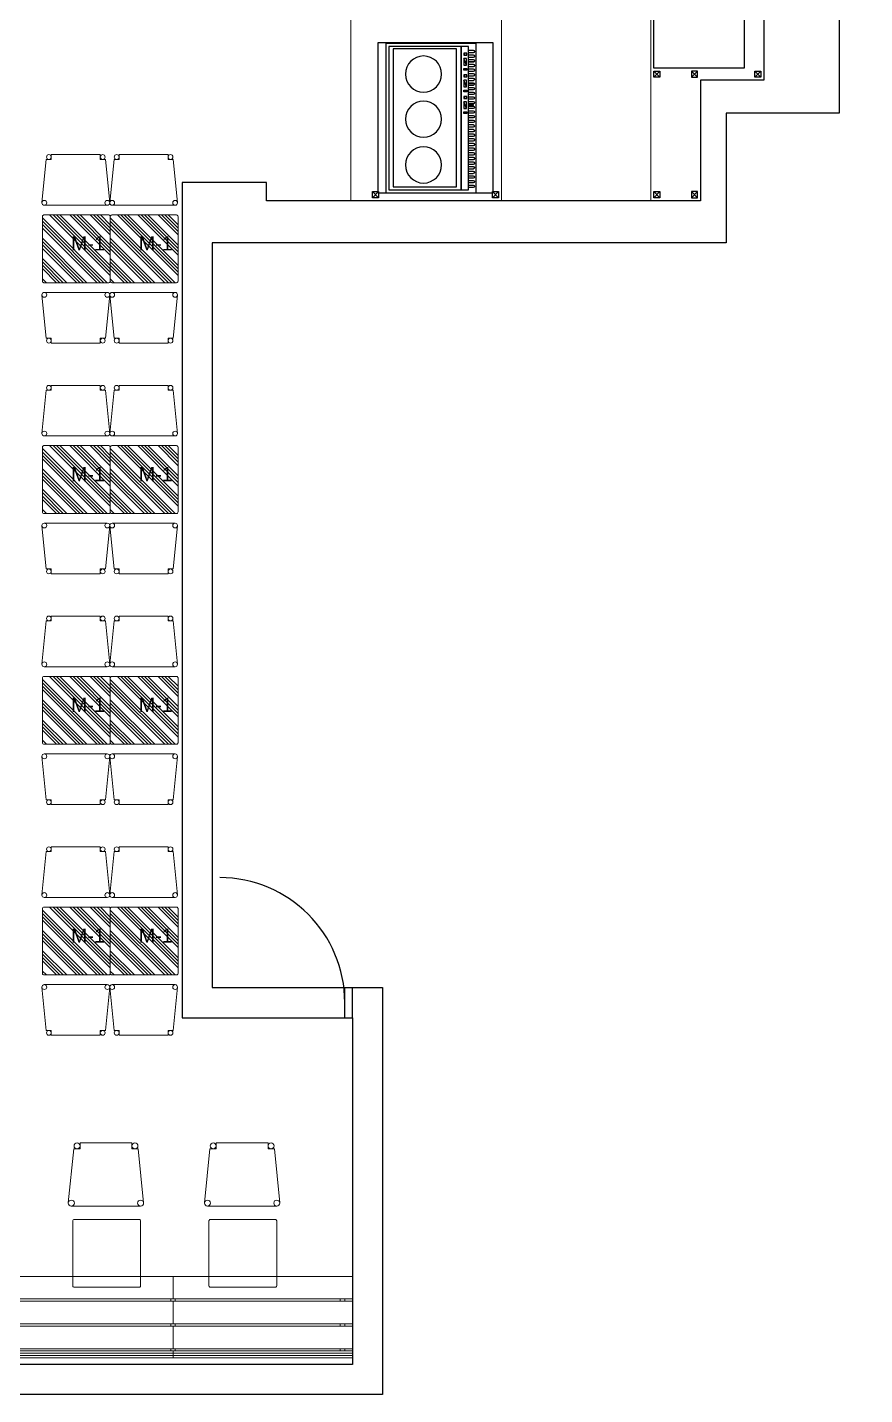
# Model space of a CAD drawing. Header units: centimetres. Extents: x 129282 to 136766, y 26190 to 28185.
# Drawn here: x 131327 to 131883, y 26190 to 27097 of the extents above; entities that cross this region are included whole.
import ezdxf

# ---------------------------------------------------------------- set-up
doc = ezdxf.new("R2010")
doc.units = ezdxf.units.CM
doc.header["$LTSCALE"] = 10
doc.header["$MEASUREMENT"] = 0
doc.layers.add('ARK_AHŞAP', color=45, linetype='Continuous', lineweight=15)
doc.layers.add('ARK_METAL', color=252, linetype='Continuous', lineweight=15)
for name, color, linetype in [('CG TASARIM LOGO', 7, 'Continuous'), ('Kıtc-002 Çizgi', 7, 'Continuous'), ('Kıtc-040 Detay', 7, 'Continuous'), ('LP-DIMENSION_INT_100', 51, 'Continuous'), ('S2000-002 Çizgi', 7, 'Continuous'), ('SD-YAZI', 233, 'Continuous')]:
    doc.layers.add(name, color=color, linetype=linetype)
doc.styles.get("Standard").update_dxf_attribs({"font": 'arial.ttf'})

# ---------------------------------------------------------------- blocks, each defined once
blk = doc.blocks.new('A$C56E6033F')
at = {"layer": 'Kıtc-002 Çizgi'}
for p, q in [((53.74, 42.95), (51.82, 38.62)), ((53.74, 28.58), (51.82, 24.25)), ((53.74, 14.21), (51.82, 9.88))]:
    blk.add_line(p, q, dxfattribs=at)
for points in [[(60, 99), (60, 0), (0, 0), (0, 99)], [(50, 97), (50, 2), (2, 2), (2, 97)], [(5, 95), (47, 95), (47, 3.5), (5, 3.5)], [(55, 97), (55, 2), (50, 2), (50, 97)], [(53.86, 45.24), (53.86, 46.42), (51.76, 46.42), (51.76, 45.24)], [(53.86, 36.33), (53.86, 35.16), (51.76, 35.16), (51.76, 36.33)], [(53.74, 42.95), (53.74, 38.62), (51.82, 38.62), (51.82, 42.95)], [(53.86, 30.87), (53.86, 32.05), (51.76, 32.05), (51.76, 30.87)], [(53.74, 28.58), (53.74, 24.25), (51.82, 24.25), (51.82, 28.58)], [(53.86, 21.96), (53.86, 20.79), (51.76, 20.79), (51.76, 21.96)], [(53.86, 16.5), (53.86, 17.68), (51.76, 17.68), (51.76, 16.5)], [(53.74, 14.21), (53.74, 9.88), (51.82, 9.88), (51.82, 14.21)], [(53.86, 7.59), (53.86, 6.42), (51.76, 6.42), (51.76, 7.59)]]:
    blk.add_lwpolyline(points, close=True, dxfattribs=at)
for points in [[(58.15, 95.51), (55, 95.51)], [(55, 93.84), (58.15, 93.84)], [(58.15, 92.43), (55, 92.43)], [(55, 90.75), (58.15, 90.75)], [(58.15, 89.34), (55, 89.34)], [(55, 87.67), (58.15, 87.67)], [(55, 87.67), (58.15, 87.67)], [(58.15, 86.26), (55, 86.26)], [(55, 84.59), (58.15, 84.59)], [(58.15, 83.18), (55, 83.18)], [(55, 81.5), (58.15, 81.5)], [(58.15, 80.09), (55, 80.09)], [(55, 78.42), (58.15, 78.42)], [(55, 78.42), (58.15, 78.42)], [(58.15, 77.01), (55, 77.01)], [(55, 75.33), (58.15, 75.33)], [(58.15, 73.93), (55, 73.93)], [(55, 72.25), (58.15, 72.25)], [(58.15, 70.84), (55, 70.84)], [(55, 69.17), (58.15, 69.17)], [(55, 69.17), (58.15, 69.17)], [(58.15, 67.76), (55, 67.76)], [(55, 66.08), (58.15, 66.08)], [(58.15, 64.67), (55, 64.67)], [(55, 63), (58.15, 63)], [(58.15, 61.59), (55, 61.59)], [(55, 59.92), (58.15, 59.92)], [(55, 59.92), (58.15, 59.92)], [(58.15, 58.51), (55, 58.51)], [(55, 56.83), (58.15, 56.83)], [(58.15, 55.42), (55, 55.42)], [(55, 53.75), (58.15, 53.75)], [(58.15, 52.34), (55, 52.34)], [(55, 50.67), (58.15, 50.67)], [(55, 50.67), (58.15, 50.67)], [(58.15, 49.26), (55, 49.26)], [(55, 47.58), (58.15, 47.58)], [(58.15, 46.17), (55, 46.17)], [(55, 44.5), (58.15, 44.5)], [(58.15, 43.09), (55, 43.09)], [(55, 41.41), (58.15, 41.41)], [(55, 40.83), (58.15, 40.83)], [(55, 40.37), (58.15, 40.37)], [(58.15, 40), (55, 40)], [(55, 38.33), (58.15, 38.33)], [(58.15, 36.92), (55, 36.92)], [(55, 35.25), (58.15, 35.25)], [(58.15, 33.84), (55, 33.84)], [(55, 32.16), (58.15, 32.16)], [(58.15, 30.75), (55, 30.75)], [(55, 29.08), (58.15, 29.08)], [(58.15, 27.67), (55, 27.67)], [(55, 26.47), (58.15, 26.47)], [(55, 26), (58.15, 26)], [(58.15, 24.59), (55, 24.59)], [(55, 22.91), (58.15, 22.91)], [(58.15, 21.5), (55, 21.5)], [(55, 19.83), (58.15, 19.83)], [(58.15, 18.42), (55, 18.42)], [(55, 16.74), (58.15, 16.74)], [(58.15, 15.34), (55, 15.34)], [(55, 13.66), (58.15, 13.66)], [(58.15, 12.25), (55, 12.25)], [(55, 12.1), (58.15, 12.1)], [(55, 10.58), (58.15, 10.58)], [(58.15, 9.17), (55, 9.17)], [(55, 7.49), (58.15, 7.49)], [(58.15, 6.08), (55, 6.08)], [(55, 4.41), (58.15, 4.41)]]:
    blk.add_lwpolyline(points, dxfattribs=at)
for points, const_width in [([(52.5, 45.24), (52.5, 46.42)], 0.5), ([(52.5, 36.33), (52.5, 35.16)], 0.5), ([(55, 40.76), (58.5, 40.76)], 1), ([(52.5, 30.87), (52.5, 32.05)], 0.5), ([(52.5, 21.96), (52.5, 20.79)], 0.5), ([(55, 26.39), (58.5, 26.39)], 1), ([(52.5, 16.5), (52.5, 17.68)], 0.5), ([(55, 12.02), (58.5, 12.02)], 1), ([(52.5, 7.59), (52.5, 6.42)], 0.5)]:
    blk.add_lwpolyline(points, dxfattribs=dict(at, const_width=const_width))
for centre in [(58.15, 94.67), (58.15, 91.59), (58.15, 88.51), (58.15, 88.51), (58.15, 85.42), (58.15, 82.34), (58.15, 79.26), (58.15, 79.26), (58.15, 76.17), (58.15, 73.09), (58.15, 70), (58.15, 70), (58.15, 66.92), (58.15, 63.84), (58.15, 60.75), (58.15, 60.75), (58.15, 57.67), (58.15, 54.59), (58.15, 51.5), (58.15, 51.5), (58.15, 48.42), (58.15, 45.34), (58.15, 42.25), (58.15, 39.17), (58.15, 36.08), (58.15, 33), (58.15, 29.92), (58.15, 26.83), (58.15, 23.75), (58.15, 20.67), (58.15, 17.58), (58.15, 14.5), (58.15, 11.41), (58.15, 8.33), (58.15, 5.25)]:
    blk.add_arc(centre, 0.837, 270, 90, dxfattribs=at)
at = {"layer": 'S2000-002 Çizgi'}
for centre in [(25.13, 80.49), (25.13, 50.09), (25.13, 20.19)]:
    blk.add_circle(centre, 12, dxfattribs=at)
blk = doc.blocks.new('A$C14D17327')
at = {"layer": 'Kıtc-002 Çizgi', "color": 1, "elevation": 0}
blk.add_lwpolyline([(0, 4), (4, 4), (4, 0), (0, 0)], close=True, dxfattribs=at)
for points in [[(0, 4), (4, 0)], [(0, 0), (4, 4)]]:
    blk.add_lwpolyline(points, dxfattribs=at)

msp = doc.modelspace()

# ---------------------------------------------------------------- hatches: boundary and pattern name
at = {"layer": 'ARK_METAL'}
h = msp.add_hatch(dxfattribs=at)
h.set_pattern_fill('ANSI34', color=256, scale=0.5, angle=450)
h.set_pattern_definition([(135, (98925.812, -190985.41), (-6.7351921, -6.7351921), []), (135, (98925.812, -190983.165), (-6.7351921, -6.7351921), []), (135, (98925.812, -190980.92), (-6.7351921, -6.7351921), []), (135, (98925.812, -190978.675), (-6.7351921, -6.7351921), [])])
h.paths.add_polyline_path([(131381.91, 26971.78, 0.414214), (131380.91, 26972.78), (131337.91, 26972.78, 0.414214), (131336.91, 26971.78), (131336.91, 26928.78, 0.414214), (131337.91, 26927.78), (131380.91, 26927.78, 0.414214), (131381.91, 26928.78)])
h = msp.add_hatch(dxfattribs=at)
h.set_pattern_fill('ANSI34', color=256, scale=0.5, angle=450)
h.set_pattern_definition([(135, (98970.812, -190985.41), (-6.7351921, -6.7351921), []), (135, (98970.812, -190983.165), (-6.7351921, -6.7351921), []), (135, (98970.812, -190980.92), (-6.7351921, -6.7351921), []), (135, (98970.812, -190978.675), (-6.7351921, -6.7351921), [])])
h.paths.add_polyline_path([(131426.91, 26971.78, 0.414214), (131425.91, 26972.78), (131382.91, 26972.78, 0.414214), (131381.91, 26971.78), (131381.91, 26928.78, 0.414214), (131382.91, 26927.78), (131425.91, 26927.78, 0.414214), (131426.91, 26928.78)])
h = msp.add_hatch(dxfattribs=at)
h.set_pattern_fill('ANSI34', color=256, scale=0.5, angle=450)
h.set_pattern_definition([(135, (98925.812, -191138.475), (-6.7351921, -6.7351921), []), (135, (98925.812, -191136.23), (-6.7351921, -6.7351921), []), (135, (98925.812, -191133.985), (-6.7351921, -6.7351921), []), (135, (98925.812, -191131.74), (-6.7351921, -6.7351921), [])])
h.paths.add_polyline_path([(131381.91, 26818.71, 0.414214), (131380.91, 26819.71), (131337.91, 26819.71, 0.414214), (131336.91, 26818.71), (131336.91, 26775.71, 0.414214), (131337.91, 26774.71), (131380.91, 26774.71, 0.414214), (131381.91, 26775.71)])
h = msp.add_hatch(dxfattribs=at)
h.set_pattern_fill('ANSI34', color=256, scale=0.5, angle=450)
h.set_pattern_definition([(135, (98970.812, -191138.475), (-6.7351921, -6.7351921), []), (135, (98970.812, -191136.23), (-6.7351921, -6.7351921), []), (135, (98970.812, -191133.985), (-6.7351921, -6.7351921), []), (135, (98970.812, -191131.74), (-6.7351921, -6.7351921), [])])
h.paths.add_polyline_path([(131426.91, 26818.71, 0.414214), (131425.91, 26819.71), (131382.91, 26819.71, 0.414214), (131381.91, 26818.71), (131381.91, 26775.71, 0.414214), (131382.91, 26774.71), (131425.91, 26774.71, 0.414214), (131426.91, 26775.71)])
h = msp.add_hatch(dxfattribs=at)
h.set_pattern_fill('ANSI34', color=256, scale=0.5, angle=450)
h.set_pattern_definition([(135, (98925.812, -191291.541), (-6.7351921, -6.7351921), []), (135, (98925.812, -191289.296), (-6.7351921, -6.7351921), []), (135, (98925.812, -191287.051), (-6.7351921, -6.7351921), []), (135, (98925.812, -191284.805), (-6.7351921, -6.7351921), [])])
h.paths.add_polyline_path([(131381.91, 26665.65, 0.414214), (131380.91, 26666.65), (131337.91, 26666.65, 0.414214), (131336.91, 26665.65), (131336.91, 26622.65, 0.414214), (131337.91, 26621.65), (131380.91, 26621.65, 0.414214), (131381.91, 26622.65)])
h = msp.add_hatch(dxfattribs=at)
h.set_pattern_fill('ANSI34', color=256, scale=0.5, angle=450)
h.set_pattern_definition([(135, (98970.812, -191291.541), (-6.7351921, -6.7351921), []), (135, (98970.812, -191289.296), (-6.7351921, -6.7351921), []), (135, (98970.812, -191287.051), (-6.7351921, -6.7351921), []), (135, (98970.812, -191284.805), (-6.7351921, -6.7351921), [])])
h.paths.add_polyline_path([(131426.91, 26665.65, 0.414214), (131425.91, 26666.65), (131382.91, 26666.65, 0.414214), (131381.91, 26665.65), (131381.91, 26622.65, 0.414214), (131382.91, 26621.65), (131425.91, 26621.65, 0.414214), (131426.91, 26622.65)])
h = msp.add_hatch(dxfattribs=at)
h.set_pattern_fill('ANSI34', color=256, scale=0.5, angle=450)
h.set_pattern_definition([(135, (98925.812, -191444.606), (-6.7351921, -6.7351921), []), (135, (98925.812, -191442.361), (-6.7351921, -6.7351921), []), (135, (98925.812, -191440.116), (-6.7351921, -6.7351921), []), (135, (98925.812, -191437.871), (-6.7351921, -6.7351921), [])])
h.paths.add_polyline_path([(131381.91, 26512.58, 0.414214), (131380.91, 26513.58), (131337.91, 26513.58, 0.414214), (131336.91, 26512.58), (131336.91, 26469.58, 0.414214), (131337.91, 26468.58), (131380.91, 26468.58, 0.414214), (131381.91, 26469.58)])
h = msp.add_hatch(dxfattribs=at)
h.set_pattern_fill('ANSI34', color=256, scale=0.5, angle=450)
h.set_pattern_definition([(135, (98970.812, -191444.606), (-6.7351921, -6.7351921), []), (135, (98970.812, -191442.361), (-6.7351921, -6.7351921), []), (135, (98970.812, -191440.116), (-6.7351921, -6.7351921), []), (135, (98970.812, -191437.871), (-6.7351921, -6.7351921), [])])
h.paths.add_polyline_path([(131426.91, 26512.58, 0.414214), (131425.91, 26513.58), (131382.91, 26513.58, 0.414214), (131381.91, 26512.58), (131381.91, 26469.58, 0.414214), (131382.91, 26468.58), (131425.91, 26468.58, 0.414214), (131426.91, 26469.58)])

# ---------------------------------------------------------------- linework, layer by layer
msp.add_lwpolyline([(131559.66, 27087.11), (131635.77, 27087.11), (131635.77, 26987.11), (131559.66, 26987.11)], close=True)
at = {"layer": 'ARK_AHŞAP'}
for p, q in [((131542.55, 26268.67), (131303.55, 26268.67)), ((131423.55, 26253.67), (131423.55, 26268.67)), ((131423.55, 26268.67), (131423.55, 26253.67)), ((131542.55, 26253.67), (131542.55, 26268.67)), ((131303.55, 26253.67), (131542.55, 26253.67)), ((131542.55, 26252.17), (131303.55, 26252.17)), ((131423.55, 26237.17), (131423.55, 26252.17)), ((131423.55, 26252.17), (131423.55, 26237.17)), ((131542.55, 26237.17), (131542.55, 26252.17)), ((131303.55, 26237.17), (131542.55, 26237.17)), ((131542.55, 26235.67), (131303.55, 26235.67)), ((131423.55, 26220.67), (131423.55, 26235.67)), ((131423.55, 26235.67), (131423.55, 26220.67)), ((131542.55, 26220.67), (131542.55, 26235.67)), ((131198.55, 26217.63), (131542.55, 26217.63)), ((131198.55, 26216.11), (131542.55, 26216.11)), ((131198.55, 26214.58), (131542.55, 26214.58)), ((131303.55, 26220.67), (131542.55, 26220.67)), ((131423.55, 26219.16), (131423.55, 26214.58))]:
    msp.add_line(p, q, dxfattribs=at)
msp.add_lwpolyline([(131740.55, 27411.2), (131815.55, 27411.2), (131815.55, 27062.2), (131773.55, 27062.2), (131773.55, 26982.2), (131740.55, 26982.2)], close=True, dxfattribs=at)
for points in [[(131541.55, 27126.25), (131541.55, 26982.2), (131641.55, 26982.2), (131641.55, 27126.25)], [(131198.55, 26210.2), (131542.55, 26210.2), (131542.55, 26219.16), (131198.55, 26219.16)]]:
    msp.add_lwpolyline(points, dxfattribs=at)
at = {"layer": 'ARK_AHŞAP', "elevation": 0}
for points in [[(131357.06, 26262.4), (131357.06, 26305.4, -0.414214), (131358.06, 26306.4), (131401.06, 26306.4, -0.414214), (131402.06, 26305.4), (131402.06, 26262.4, -0.414214), (131401.06, 26261.4), (131358.06, 26261.4, -0.414214)], [(131447.4, 26262.4), (131447.4, 26305.4, -0.414214), (131448.4, 26306.4), (131491.4, 26306.4, -0.414214), (131492.4, 26305.4), (131492.4, 26262.4, -0.414214), (131491.4, 26261.4), (131448.4, 26261.4, -0.414214)]]:
    msp.add_lwpolyline(points, format="xyb", close=True, dxfattribs=at)
at = {"layer": 'ARK_AHŞAP'}
for centre, radius in [((131341.17, 27011.19), 1.6), ((131376.89, 27011.19), 1.6), ((131386.17, 27011.19), 1.6), ((131421.89, 27011.19), 1.6), ((131338.13, 26980.79), 1.6), ((131379.93, 26980.79), 1.6), ((131383.13, 26980.79), 1.6), ((131424.93, 26980.79), 1.6), ((131338.13, 26919.76), 1.6), ((131379.93, 26919.76), 1.6), ((131383.13, 26919.76), 1.6), ((131424.93, 26919.76), 1.6), ((131341.17, 26889.36), 1.6), ((131376.89, 26889.36), 1.6), ((131386.17, 26889.36), 1.6), ((131421.89, 26889.36), 1.6), ((131341.17, 26858.13), 1.6), ((131376.89, 26858.13), 1.6), ((131386.17, 26858.13), 1.6), ((131421.89, 26858.13), 1.6), ((131338.13, 26827.73), 1.6), ((131379.93, 26827.73), 1.6), ((131383.13, 26827.73), 1.6), ((131424.93, 26827.73), 1.6), ((131338.13, 26766.7), 1.6), ((131379.93, 26766.7), 1.6), ((131383.13, 26766.7), 1.6), ((131424.93, 26766.7), 1.6), ((131341.17, 26736.3), 1.6), ((131376.89, 26736.3), 1.6), ((131386.17, 26736.3), 1.6), ((131421.89, 26736.3), 1.6), ((131341.17, 26705.06), 1.6), ((131376.89, 26705.06), 1.6), ((131386.17, 26705.06), 1.6), ((131421.89, 26705.06), 1.6), ((131338.13, 26674.66), 1.6), ((131379.93, 26674.66), 1.6), ((131383.13, 26674.66), 1.6), ((131424.93, 26674.66), 1.6), ((131338.13, 26613.63), 1.6), ((131379.93, 26613.63), 1.6), ((131383.13, 26613.63), 1.6), ((131424.93, 26613.63), 1.6), ((131341.17, 26583.23), 1.6), ((131376.89, 26583.23), 1.6), ((131386.17, 26583.23), 1.6), ((131421.89, 26583.23), 1.6), ((131341.17, 26552), 1.6), ((131376.89, 26552), 1.6), ((131386.17, 26552), 1.6), ((131421.89, 26552), 1.6), ((131338.13, 26521.6), 1.6), ((131379.93, 26521.6), 1.6), ((131383.13, 26521.6), 1.6), ((131424.93, 26521.6), 1.6), ((131338.13, 26460.57), 1.6), ((131379.93, 26460.57), 1.6), ((131383.13, 26460.57), 1.6), ((131424.93, 26460.57), 1.6), ((131341.17, 26430.17), 1.6), ((131376.89, 26430.17), 1.6), ((131386.17, 26430.17), 1.6), ((131421.89, 26430.17), 1.6), ((131359.86, 26355.25), 2), ((131398.26, 26355.25), 2), ((131450.21, 26355.25), 2), ((131488.61, 26355.25), 2), ((131356.06, 26317.25), 2), ((131402.06, 26317.25), 2), ((131446.41, 26317.25), 2), ((131492.41, 26317.25), 2)]:
    msp.add_circle(centre, radius, dxfattribs=at)
at = {"layer": 'ARK_METAL'}
for p, q in [((131356.53, 27012.79), (131342.77, 27012.79)), ((131375.29, 27012.79), (131342.77, 27012.79)), ((131342.77, 27012.79), (131342.77, 27009.59)), ((131375.29, 27012.79), (131375.29, 27009.59)), ((131401.53, 27012.79), (131387.77, 27012.79)), ((131420.29, 27012.79), (131387.77, 27012.79)), ((131387.77, 27012.79), (131387.77, 27009.59)), ((131420.29, 27012.79), (131420.29, 27009.59)), ((131339.41, 27009.59), (131336.54, 26980.95)), ((131342.77, 27009.59), (131339.41, 27009.59)), ((131375.29, 27009.59), (131378.65, 27009.59)), ((131378.65, 27009.59), (131381.52, 26980.95)), ((131384.41, 27009.59), (131381.54, 26980.95)), ((131387.77, 27009.59), (131384.41, 27009.59)), ((131420.29, 27009.59), (131423.65, 27009.59)), ((131423.65, 27009.59), (131426.52, 26980.95)), ((131338.13, 26979.19), (131379.93, 26979.19)), ((131383.13, 26979.19), (131424.93, 26979.19)), ((131338.13, 26921.36), (131379.93, 26921.36)), ((131383.13, 26921.36), (131424.93, 26921.36)), ((131339.41, 26890.96), (131336.54, 26919.6)), ((131378.65, 26890.96), (131381.52, 26919.6)), ((131384.41, 26890.96), (131381.54, 26919.6)), ((131423.65, 26890.96), (131426.52, 26919.6)), ((131342.77, 26890.96), (131339.41, 26890.96)), ((131342.77, 26887.76), (131342.77, 26890.96)), ((131356.53, 26887.76), (131342.77, 26887.76)), ((131375.29, 26887.76), (131342.77, 26887.76)), ((131375.29, 26890.96), (131378.65, 26890.96)), ((131375.29, 26887.76), (131375.29, 26890.96)), ((131387.77, 26890.96), (131384.41, 26890.96)), ((131387.77, 26887.76), (131387.77, 26890.96)), ((131401.53, 26887.76), (131387.77, 26887.76)), ((131420.29, 26887.76), (131387.77, 26887.76)), ((131420.29, 26890.96), (131423.65, 26890.96)), ((131420.29, 26887.76), (131420.29, 26890.96)), ((131339.41, 26856.53), (131336.54, 26827.89)), ((131342.77, 26856.53), (131339.41, 26856.53)), ((131356.53, 26859.73), (131342.77, 26859.73)), ((131375.29, 26859.73), (131342.77, 26859.73)), ((131342.77, 26859.73), (131342.77, 26856.53)), ((131375.29, 26859.73), (131375.29, 26856.53)), ((131375.29, 26856.53), (131378.65, 26856.53)), ((131378.65, 26856.53), (131381.52, 26827.89)), ((131384.41, 26856.53), (131381.54, 26827.89)), ((131387.77, 26856.53), (131384.41, 26856.53)), ((131401.53, 26859.73), (131387.77, 26859.73)), ((131420.29, 26859.73), (131387.77, 26859.73)), ((131387.77, 26859.73), (131387.77, 26856.53)), ((131420.29, 26859.73), (131420.29, 26856.53)), ((131420.29, 26856.53), (131423.65, 26856.53)), ((131423.65, 26856.53), (131426.52, 26827.89)), ((131338.13, 26826.13), (131379.93, 26826.13)), ((131383.13, 26826.13), (131424.93, 26826.13)), ((131339.41, 26737.9), (131336.54, 26766.54)), ((131338.13, 26768.3), (131379.93, 26768.3)), ((131378.65, 26737.9), (131381.52, 26766.54)), ((131384.41, 26737.9), (131381.54, 26766.54)), ((131383.13, 26768.3), (131424.93, 26768.3)), ((131423.65, 26737.9), (131426.52, 26766.54)), ((131342.77, 26737.9), (131339.41, 26737.9)), ((131342.77, 26734.7), (131342.77, 26737.9)), ((131356.53, 26734.7), (131342.77, 26734.7)), ((131375.29, 26734.7), (131342.77, 26734.7)), ((131375.29, 26737.9), (131378.65, 26737.9)), ((131375.29, 26734.7), (131375.29, 26737.9)), ((131387.77, 26737.9), (131384.41, 26737.9)), ((131387.77, 26734.7), (131387.77, 26737.9)), ((131401.53, 26734.7), (131387.77, 26734.7)), ((131420.29, 26734.7), (131387.77, 26734.7)), ((131420.29, 26737.9), (131423.65, 26737.9)), ((131420.29, 26734.7), (131420.29, 26737.9)), ((131339.41, 26703.46), (131336.54, 26674.82)), ((131342.77, 26703.46), (131339.41, 26703.46)), ((131356.53, 26706.66), (131342.77, 26706.66)), ((131375.29, 26706.66), (131342.77, 26706.66)), ((131342.77, 26706.66), (131342.77, 26703.46)), ((131375.29, 26706.66), (131375.29, 26703.46)), ((131375.29, 26703.46), (131378.65, 26703.46)), ((131378.65, 26703.46), (131381.52, 26674.82)), ((131384.41, 26703.46), (131381.54, 26674.82)), ((131387.77, 26703.46), (131384.41, 26703.46)), ((131401.53, 26706.66), (131387.77, 26706.66)), ((131420.29, 26706.66), (131387.77, 26706.66)), ((131387.77, 26706.66), (131387.77, 26703.46)), ((131420.29, 26706.66), (131420.29, 26703.46)), ((131420.29, 26703.46), (131423.65, 26703.46)), ((131423.65, 26703.46), (131426.52, 26674.82)), ((131338.13, 26673.06), (131379.93, 26673.06)), ((131383.13, 26673.06), (131424.93, 26673.06)), ((131339.41, 26584.83), (131336.54, 26613.47)), ((131338.13, 26615.23), (131379.93, 26615.23)), ((131378.65, 26584.83), (131381.52, 26613.47)), ((131384.41, 26584.83), (131381.54, 26613.47)), ((131383.13, 26615.23), (131424.93, 26615.23)), ((131423.65, 26584.83), (131426.52, 26613.47)), ((131342.77, 26584.83), (131339.41, 26584.83)), ((131342.77, 26581.63), (131342.77, 26584.83)), ((131375.29, 26584.83), (131378.65, 26584.83)), ((131375.29, 26581.63), (131375.29, 26584.83)), ((131387.77, 26584.83), (131384.41, 26584.83)), ((131387.77, 26581.63), (131387.77, 26584.83)), ((131420.29, 26584.83), (131423.65, 26584.83)), ((131420.29, 26581.63), (131420.29, 26584.83)), ((131356.53, 26581.63), (131342.77, 26581.63)), ((131375.29, 26581.63), (131342.77, 26581.63)), ((131401.53, 26581.63), (131387.77, 26581.63)), ((131420.29, 26581.63), (131387.77, 26581.63)), ((131339.41, 26550.4), (131336.54, 26521.76)), ((131342.77, 26550.4), (131339.41, 26550.4)), ((131356.53, 26553.6), (131342.77, 26553.6)), ((131375.29, 26553.6), (131342.77, 26553.6)), ((131342.77, 26553.6), (131342.77, 26550.4)), ((131375.29, 26553.6), (131375.29, 26550.4)), ((131375.29, 26550.4), (131378.65, 26550.4)), ((131378.65, 26550.4), (131381.52, 26521.76)), ((131384.41, 26550.4), (131381.54, 26521.76)), ((131387.77, 26550.4), (131384.41, 26550.4)), ((131401.53, 26553.6), (131387.77, 26553.6)), ((131420.29, 26553.6), (131387.77, 26553.6)), ((131387.77, 26553.6), (131387.77, 26550.4)), ((131420.29, 26553.6), (131420.29, 26550.4)), ((131420.29, 26550.4), (131423.65, 26550.4)), ((131423.65, 26550.4), (131426.52, 26521.76)), ((131338.13, 26520), (131379.93, 26520)), ((131383.13, 26520), (131424.93, 26520)), ((131339.41, 26431.77), (131336.54, 26460.41)), ((131338.13, 26462.17), (131379.93, 26462.17)), ((131378.65, 26431.77), (131381.52, 26460.41)), ((131384.41, 26431.77), (131381.54, 26460.41)), ((131383.13, 26462.17), (131424.93, 26462.17)), ((131423.65, 26431.77), (131426.52, 26460.41)), ((131342.77, 26431.77), (131339.41, 26431.77)), ((131342.77, 26428.57), (131342.77, 26431.77)), ((131375.29, 26431.77), (131378.65, 26431.77)), ((131375.29, 26428.57), (131375.29, 26431.77)), ((131387.77, 26431.77), (131384.41, 26431.77)), ((131387.77, 26428.57), (131387.77, 26431.77)), ((131420.29, 26431.77), (131423.65, 26431.77)), ((131420.29, 26428.57), (131420.29, 26431.77)), ((131356.53, 26428.57), (131342.77, 26428.57)), ((131375.29, 26428.57), (131342.77, 26428.57)), ((131401.53, 26428.57), (131387.77, 26428.57)), ((131420.29, 26428.57), (131387.77, 26428.57)), ((131357.66, 26353.25), (131354.07, 26317.45)), ((131361.86, 26353.25), (131357.66, 26353.25)), ((131379.06, 26357.25), (131361.86, 26357.25)), ((131396.26, 26357.25), (131361.86, 26357.25)), ((131361.86, 26357.25), (131361.86, 26353.25)), ((131396.26, 26357.25), (131396.26, 26353.25)), ((131396.26, 26353.25), (131400.46, 26353.25)), ((131400.46, 26353.25), (131404.05, 26317.45)), ((131448.01, 26353.25), (131444.42, 26317.45)), ((131452.21, 26353.25), (131448.01, 26353.25)), ((131469.41, 26357.25), (131452.21, 26357.25)), ((131486.61, 26357.25), (131452.21, 26357.25)), ((131452.21, 26357.25), (131452.21, 26353.25)), ((131486.61, 26357.25), (131486.61, 26353.25)), ((131486.61, 26353.25), (131490.81, 26353.25)), ((131490.81, 26353.25), (131494.4, 26317.45)), ((131356.06, 26315.25), (131402.06, 26315.25)), ((131446.41, 26315.25), (131492.41, 26315.25)), ((131422.05, 26253.67), (131422.05, 26252.17)), ((131425.05, 26253.67), (131425.05, 26252.17)), ((131534.55, 26253.67), (131534.55, 26252.17)), ((131537.55, 26253.67), (131537.55, 26252.17)), ((131422.05, 26237.17), (131422.05, 26235.67)), ((131425.05, 26237.17), (131425.05, 26235.67)), ((131534.55, 26237.17), (131534.55, 26235.67)), ((131537.55, 26237.17), (131537.55, 26235.67)), ((131422.05, 26220.67), (131422.05, 26219.17)), ((131425.05, 26220.67), (131425.05, 26219.17)), ((131534.55, 26220.67), (131534.55, 26219.17)), ((131537.55, 26220.67), (131537.55, 26219.17))]:
    msp.add_line(p, q, dxfattribs=at)
for points in [[(131380.91, 26927.78), (131337.91, 26927.78, -0.414214), (131336.91, 26928.78), (131336.91, 26971.78, -0.414214), (131337.91, 26972.78), (131380.91, 26972.78, -0.414214), (131381.91, 26971.78), (131381.91, 26928.78, -0.414214)], [(131425.91, 26927.78), (131382.91, 26927.78, -0.414214), (131381.91, 26928.78), (131381.91, 26971.78, -0.414214), (131382.91, 26972.78), (131425.91, 26972.78, -0.414214), (131426.91, 26971.78), (131426.91, 26928.78, -0.414214)], [(131380.91, 26774.71), (131337.91, 26774.71, -0.414214), (131336.91, 26775.71), (131336.91, 26818.71, -0.414214), (131337.91, 26819.71), (131380.91, 26819.71, -0.414214), (131381.91, 26818.71), (131381.91, 26775.71, -0.414214)], [(131425.91, 26774.71), (131382.91, 26774.71, -0.414214), (131381.91, 26775.71), (131381.91, 26818.71, -0.414214), (131382.91, 26819.71), (131425.91, 26819.71, -0.414214), (131426.91, 26818.71), (131426.91, 26775.71, -0.414214)], [(131380.91, 26621.65), (131337.91, 26621.65, -0.414214), (131336.91, 26622.65), (131336.91, 26665.65, -0.414214), (131337.91, 26666.65), (131380.91, 26666.65, -0.414214), (131381.91, 26665.65), (131381.91, 26622.65, -0.414214)], [(131425.91, 26621.65), (131382.91, 26621.65, -0.414214), (131381.91, 26622.65), (131381.91, 26665.65, -0.414214), (131382.91, 26666.65), (131425.91, 26666.65, -0.414214), (131426.91, 26665.65), (131426.91, 26622.65, -0.414214)], [(131380.91, 26468.58), (131337.91, 26468.58, -0.414214), (131336.91, 26469.58), (131336.91, 26512.58, -0.414214), (131337.91, 26513.58), (131380.91, 26513.58, -0.414214), (131381.91, 26512.58), (131381.91, 26469.58, -0.414214)], [(131425.91, 26468.58), (131382.91, 26468.58, -0.414214), (131381.91, 26469.58), (131381.91, 26512.58, -0.414214), (131382.91, 26513.58), (131425.91, 26513.58, -0.414214), (131426.91, 26512.58), (131426.91, 26469.58, -0.414214)]]:
    msp.add_lwpolyline(points, format="xyb", close=True, dxfattribs=at)
at = {"layer": 'CG TASARIM LOGO'}
for p, q in [((131815.55, 27255.2), (131815.55, 27062.2)), ((131815.55, 27062.2), (131773.55, 27062.2)), ((131773.55, 27062.2), (131773.55, 26982.2)), ((131485.55, 26994.2), (131429.55, 26994.2)), ((131429.55, 26994.2), (131429.55, 26440.2)), ((131485.55, 26982.2), (131485.55, 26994.2)), ((131773.55, 26982.2), (131485.55, 26982.2))]:
    msp.add_line(p, q, dxfattribs=at)
msp.add_lwpolyline([(131793.55, 27812.2), (131793.55, 28182.2), (131813.55, 28182.2), (131813.55, 27766.2), (131882.55, 27766.2), (131882.55, 27391.2), (131835.55, 27391.2), (131835.55, 27275.2), (131865.55, 27275.2), (131865.55, 27040.2), (131790.55, 27040.2), (131790.55, 26954.2), (131481.55, 26954.2), (131449.55, 26954.2), (131449.55, 26460.2), (131562.55, 26460.2), (131562.55, 26190.2), (130953.55, 26190.2), (130953.55, 26268.2), (130973.55, 26268.2)], dxfattribs=at)
at = {"layer": 'LP-DIMENSION_INT_100', "color": 2}
for p, q in [((131429.55, 26440.2), (131542.55, 26440.2)), ((131542.55, 26440.2), (131542.55, 26210.2)), ((131542.55, 26210.2), (130973.55, 26210.2))]:
    msp.add_line(p, q, dxfattribs=at)
for points in [[(131537.55, 26440.2), (131537.55, 26460.2)], [(131542.55, 26440.2), (131542.55, 26460.2)]]:
    msp.add_lwpolyline(points, dxfattribs=at)
msp.add_arc((131454.55, 26450.2), 83, 0, 90, dxfattribs=at)
at = {"layer": 'S2000-002 Çizgi'}
msp.add_lwpolyline([(131742.55, 27070.2), (131742.55, 27168.2), (131802.55, 27168.2), (131802.55, 27070.2)], close=True, dxfattribs=at)

# ---------------------------------------------------------------- block references
at = {"layer": 'Kıtc-040 Detay'}
for p in [(131742.55, 27064.2, 0), (131809.55, 27064.2, 0), (131555.84, 26984.2, 0), (131635.55, 26984.2, 0), (131742.55, 26984.2, 0)]:
    msp.add_blockref('A$C14D17327', p, dxfattribs=at)
at = {"layer": 'Kıtc-040 Detay', "xscale": -1}
for p in [(131771.55, 27064.2, 0), (131771.55, 26984.2, 0)]:
    msp.add_blockref('A$C14D17327', p, dxfattribs=at)
at = {"layer": 'S2000-002 Çizgi', "xscale": -1, "rotation": 180}
msp.add_blockref('A$C56E6033F', (131564.68, 27086.4), dxfattribs=at)

# ---------------------------------------------------------------- texts
at = {"layer": 'SD-YAZI', "color": 2, "char_height": 9.36, "attachment_point": 7}
for insert in [(131355.84, 26949.21), (131400.84, 26949.21), (131355.84, 26796.14), (131400.84, 26796.14), (131355.84, 26643.08), (131400.84, 26643.08), (131355.84, 26490.01), (131400.84, 26490.01)]:
    msp.add_mtext_dynamic_manual_height_columns('M-1', width=1669.2448, gutter_width=60, heights=[0], dxfattribs=dict(at, insert=insert))

doc.saveas('drawing.dxf')
